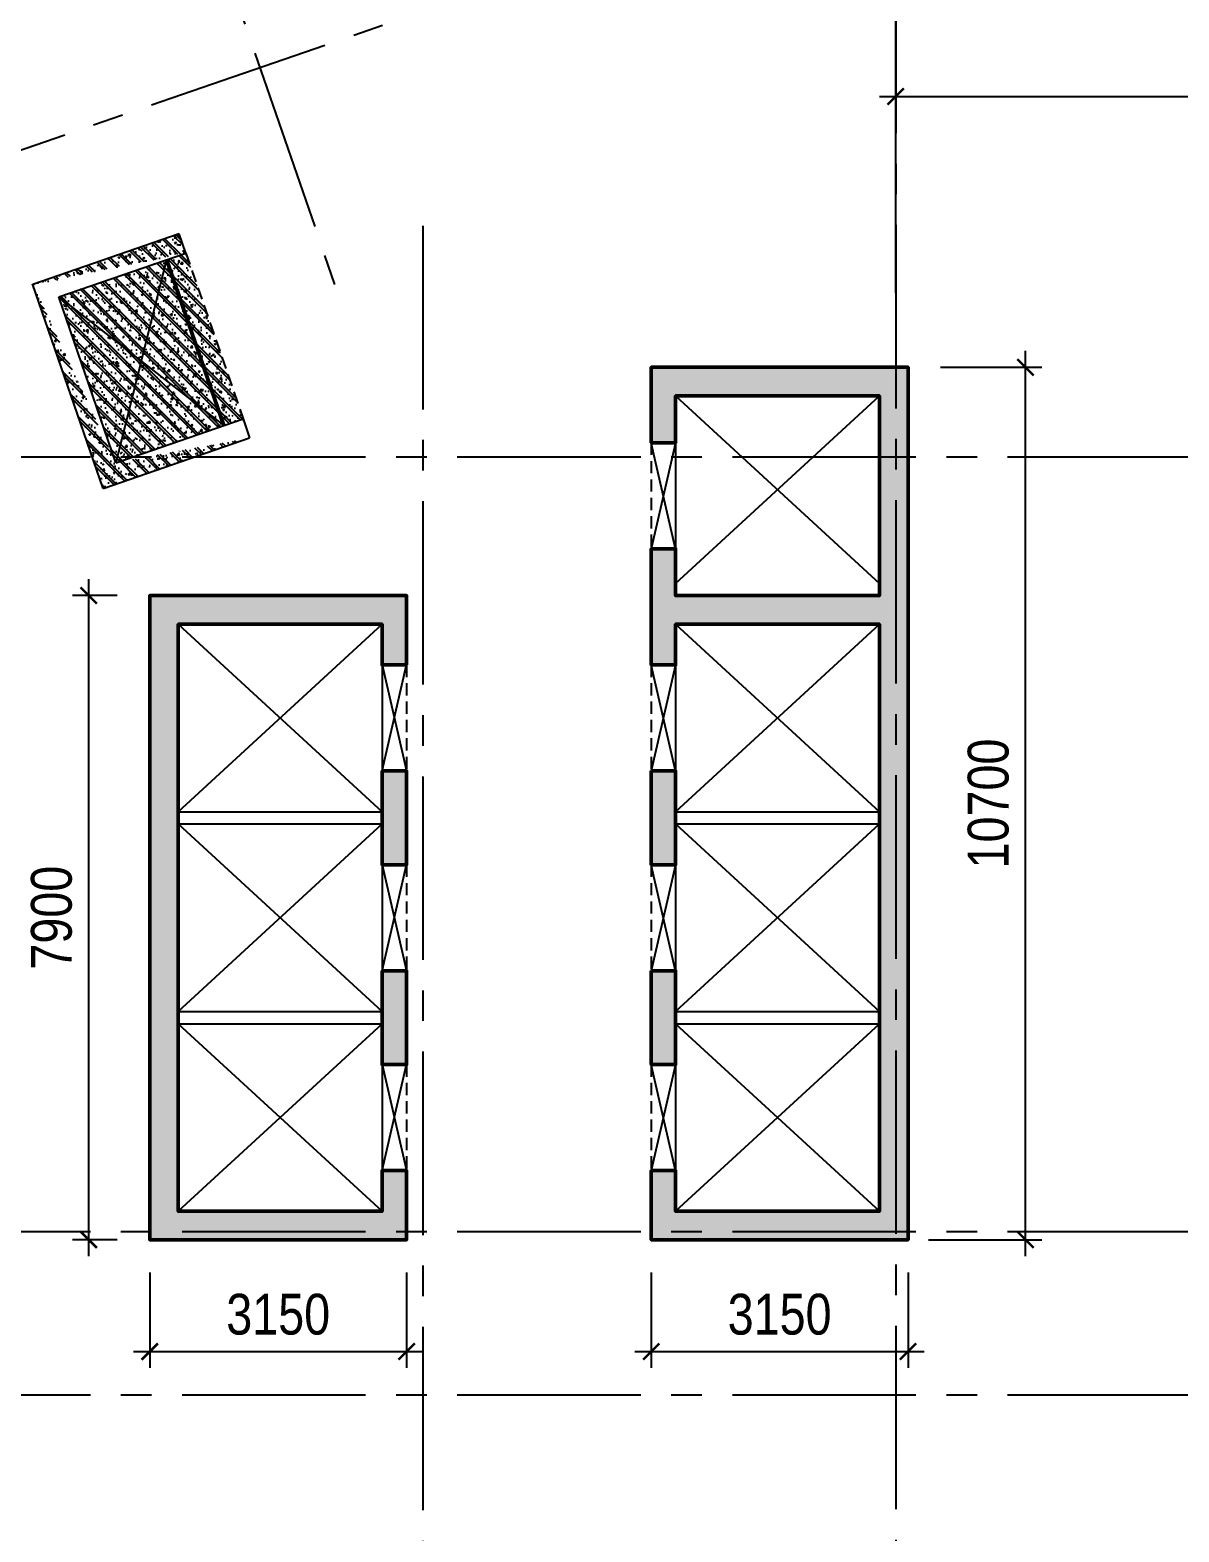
# Model space of a CAD drawing. Header units: millimetres. Extents: x -1534340 to 1713810, y -1348191 to 1114081.
# Drawn here: x 935587 to 949679, y -494294 to -475876 of the extents above; entities that cross this region are included whole.
import ezdxf
from ezdxf.xclip import XClip

# ---------------------------------------------------------------- set-up
doc = ezdxf.new("R2010")
doc.units = ezdxf.units.MM
doc.header["$LTSCALE"] = 100
doc.header["$XCLIPFRAME"] = 0
doc.header["$PDMODE"] = 32
doc.header["$PDSIZE"] = 2.5
doc.linetypes.add('CENTER2', pattern=[1.125, 0.75, -0.125, 0.125, -0.125])
doc.linetypes.add('DASHED', pattern=[4.5, 3, -1.5])
for name, color, linetype in [('ccu11-Khuat', 9, 'DASHED'), ('ccu11-Thay', 7, 'Continuous'), ('ccu12-Manh', 8, 'Continuous'), ('ccu12-Truc', 13, 'CENTER2'), ('KC2-DIM', 251, 'Continuous'), ('KT-Dim', 8, 'Continuous'), ('KT-Hatch', 251, 'Continuous'), ('xref.asix of  podium$0$xref.asix of  podium$0$Xref_ST_MBDV Cot vach 30.7.2022$0$KT-Net cot vach', 6, 'Continuous'), ('Xref_ST_MBDV Cot vach 30.7.2022$0$KT-Net cot vach', 6, 'Continuous'), ('Xref_ST_MBDV Cot vach 30.7.2022$0$Xref_ST_MBDV Cot vach 30.7.2022|Xref_ST_MBDV Cot vach 30.7.2022|Xref_ST_MBDV Cot vach 30.7.2022|Xref_ST_MBDV Cot vach 30.7.2022|A-WALL-PATT', 251, 'Continuous')]:
    doc.layers.add(name, color=color, linetype=linetype)
doc.layers.add('ST_MBDV Cot vach 220805$0$Xref_ST_MBDV Cot vach 30.7.2022$0$KT-Net cot vach', color=6, linetype='Continuous', lineweight=50)
doc.styles.add('Arial Narrow', font='ARIALN.TTF')
doc.dimstyles.new('ccu12-200', dxfattribs={"dimscale": 200, "dimtxt": 2.5, "dimasz": 1, "dimexe": 1, "dimexo": 2, "dimgap": 1, "dimtad": 1, "dimdec": 0, "dimrnd": 5, "dimdsep": 46, "dimtxsty": 'Arial Narrow', "dimblk": 'ARCHTICK', "dimcen": -1, "dimdle": 1, "dimclrd": 256, "dimclre": 256, "dimclrt": 3, "dimadec": 0, "dimazin": 2, "dimtfac": 0.1, "dimtdec": 0, "dimtmove": 0, "dimatfit": 1, "dimldrblk": 'ARCHTICK', "dimfxl": 1, "dimtvp": 0.833333, "dimtolj": 1, "dimtzin": 12, "dimarcsym": 0})

# ---------------------------------------------------------------- blocks, each defined once
blk = doc.blocks.new('Xref_ST_MBDV Cot vach 30.7.2022$0$Tuong Vay01-flat-1')
at = {"layer": 'Xref_ST_MBDV Cot vach 30.7.2022$0$Xref_ST_MBDV Cot vach 30.7.2022|Xref_ST_MBDV Cot vach 30.7.2022|Xref_ST_MBDV Cot vach 30.7.2022|Xref_ST_MBDV Cot vach 30.7.2022|A-WALL-PATT'}
h = blk.add_hatch(dxfattribs=at)
h.set_pattern_fill('ACET-2D-VATLIEU04', color=256, scale=50, pattern_type=2)
h.set_pattern_definition([(50, (-11139561.84, -1407213.45), (-225.902474, 189.5546825), [37.5, -412.5]), (355, (-11139561.84, -1407213.45), (32.127212, 367.215716), [30, -330]), (100.4514, (-11139531.95, -1407216.06), (-341.231527, -62.944187), [31.870095, -350.571056]), (46.1842, (-11139561.84, -1407113.45), (-319.180497, 306.252097), [56.25, -618.75]), (96.6356, (-11139517.37, -1407120.34), (-516.995922, -60.144022), [47.805144, -525.8565]), (351.1842, (-11139561.84, -1407113.45), (84.740774, 546.39543), [45, -495]), (21, (-11139511.84, -1407138.45), (-105.680822, 275.3079534), [37.5, -412.5]), (326, (-11139511.84, -1407138.45), (206.128805, 305.59852), [30, -330]), (71.4514, (-11139486.97, -1407155.22), (-328.963765, 110.380101), [31.870095, -350.571056]), (37.5, (-11139561.84, -1407213.45), (-78.1345294, 101.8269012), [0, -326, 0, -335, 0, -331.25]), (7.5, (-11139561.84, -1407213.45), (-23.2793464, 176.824191), [0, -191, 0, -318.5, 0, -126.25]), (327.5, (-11139673.34, -1407213.45), (71.9444175, 112.9301145), [0, -125, 0, -390, 0, -517.5000003]), (317.5, (-11139723.34, -1407213.45), (158.0205496, 172.449169), [0, -162.5, 0, -259, 0, -367.5]), (45, (-11139561.84, -1407213.45), (-150.260191, 150.260191), []), (45, (-11139561.84, -1407152.2), (-150.260191, 150.260191), [])])
h.paths.add_polyline_path([(-82665, -118500), (-81837, -121132), (-80903, -123728), (-79863, -126284), (-78720, -128795), (-77475, -131258), (-76131, -133667), (-74689, -136020), (-73153, -138312), (-71525, -140539), (-69807, -142699), (-68002, -144786), (-66114, -146798), (-64145, -148731), (-62100, -150582), (-59980, -152349), (-57790, -154027), (-55533, -155614), (-53213, -157109), (-50835, -158507), (-48401, -159807), (-45916, -161007), (-43385, -162104), (-40811, -163097), (-38198, -163985), (-35551, -164765), (-32875, -165436), (-30174, -165998), (-27451, -166448), (-24702, -166789), (-4397, -168938), (36420, -167648), (41836, -160719), (12445, -24368), (8473, -9249), (-4719, -5521), (-10557, -9947), (-34021, -27848), (-39777, -32009), (-41249, -35294), (-45787, -38574), (-49368, -38942), (-57644, -44924), (-59845, -46601), (-61969, -48362), (-64020, -50208), (-65993, -52137), (-67887, -54144), (-69696, -56226), (-71420, -58381), (-73054, -60604), (-74596, -62892), (-76043, -65242), (-77394, -67648), (-78645, -70107), (-79794, -72615), (-80841, -75168), (-81782, -77762), (-82617, -80392), (-83343, -83054), (-83961, -85743), (-84468, -88455), (-84865, -91186), (-85149, -93930), (-85321, -96684), (-85381, -99530), (-85329, -102201), (-85163, -104955), (-84886, -107701), (-84496, -110432), (-83996, -113146), (-83385, -115836)], flags=16)
h.paths.add_polyline_path([(-83625, -118781), (-82785, -121452), (-81837, -124086), (-80781, -126680), (-79621, -129228), (-78358, -131727), (-76994, -134172), (-75531, -136560), (-73973, -138886), (-72320, -141146), (-70577, -143337), (-68746, -145455), (-66829, -147497), (-64832, -149459), (-62755, -151337), (-60604, -153130), (-58382, -154833), (-56092, -156444), (-53738, -157960), (-51324, -159379), (-48854, -160699), (-46333, -161916), (-43764, -163030), (-41151, -164038), (-38500, -164938), (-35814, -165730), (-33098, -166411), (-30357, -166981), (-27595, -167438), (-24816, -167783), (-4434, -169940), (36920, -168633), (42913, -160966), (13418, -24135), (9295, -8442), (-4926, -4424), (-11163, -9151), (-34617, -27045), (-40580, -31355), (-42052, -34640), (-46156, -37607), (-49737, -37975), (-58240, -44121), (-60467, -45819), (-62623, -47605), (-64704, -49479), (-66707, -51435), (-68628, -53472), (-70465, -55586), (-72214, -57772), (-73872, -60029), (-75437, -62350), (-76905, -64734), (-78276, -67176), (-79545, -69672), (-80712, -72217), (-81774, -74808), (-82729, -77440), (-83576, -80109), (-84314, -82810), (-84940, -85539), (-85455, -88291), (-85857, -91062), (-86146, -93847), (-86321, -96642), (-86382, -99529), (-86328, -102241), (-86160, -105036), (-85879, -107821), (-85484, -110593), (-84976, -113347), (-84356, -116078)])
blk = doc.blocks.new('LOI-KD-PN')
at = {"layer": 'xref.asix of  podium$0$xref.asix of  podium$0$Xref_ST_MBDV Cot vach 30.7.2022$0$KT-Net cot vach'}
h = blk.add_hatch(dxfattribs=at)
h.set_pattern_fill('1BETONG2-BOP', color=250, scale=30, style=0, pattern_type=2)
h.set_pattern_definition([(50, (116462.5, -202415.6), (215.17805, -18.82564), [22.5, -247.5]), (355, (116462.5, -202415.6), (-41.6254, 225.65764), [18, -198]), (100.4514, (116480.44, -202417.17), (173.55281, 206.83186), [19.12206, -210.34263]), (46.1842, (116462.5, -202355.6), (320.1723, -49.6557), [33.75, -371.25]), (96.6356, (116489.2, -202359.74), (280.3988, 292.23536), [28.6831, -315.5139]), (351.1842, (116462.5, -202355.6), (280.3986, 292.2356), [27, -297]), (21, (116492.5, -202370.6), (179.07212, -120.78567), [22.5, -247.5]), (226, (116492.5, -202370.6), (201.56464, -109.66194), [18, -198]), (71.4514, (116507.43, -202380.66), (252.06679, 96.75915), [19.12206, -210.34263]), (67.5, (116462.505, -202415.6), (-46.774855, 88.312339), [0, -195.6, 0, -201, 0, -198.75]), (4.5, (116462.5, -202415.6), (85.005277, 114.030957), [0, -114.6, 0, -191.1, 0, -75.75]), (327.5, (116395.605, -202415.6), (160.14673, -6.766462), [0, -75, 0, -234, 0, -310.5]), (317.5, (116365.6, -202415.6), (174.95585, 30.031495), [0, -97.5, 0, -155.4, 0, -220.5]), (315, (116462.5, -202415.6), (90.156115, 90.156115), []), (315, (116462.5, -202378.85), (90.156115, 90.156115), [])])
edge = h.paths.add_edge_path()
edge.add_line((361, 4437), (-1435, 3817))
edge.add_line((442, 4201), (-1117, 3663))
edge.add_line((-570, 1312), (-1437, 3822))
edge.add_line((-416, 1630), (-1117, 3663))
edge.add_line((-570, 1312), (1225, 1933))
edge.add_line((-416, 1630), (1144, 2169))
edge.add_line((1144, 2169), (1225, 1933))
edge.add_line((442, 4201), (361, 4437))
at = {"layer": 'Xref_ST_MBDV Cot vach 30.7.2022$0$KT-Net cot vach'}
h = blk.add_hatch(dxfattribs=at)
h.set_pattern_fill('1BETONG2-BOP', color=250, scale=30, style=0, pattern_type=2)
h.set_pattern_definition([(50, (116462.5, -202415.6), (215.17805, -18.82564), [22.5, -247.5]), (355, (116462.5, -202415.6), (-41.6254, 225.65764), [18, -198]), (100.4514, (116480.44, -202417.17), (173.55281, 206.83186), [19.12206, -210.34263]), (46.1842, (116462.5, -202355.6), (320.1723, -49.6557), [33.75, -371.25]), (96.6356, (116489.2, -202359.74), (280.3988, 292.23536), [28.6831, -315.5139]), (351.1842, (116462.5, -202355.6), (280.3986, 292.2356), [27, -297]), (21, (116492.5, -202370.6), (179.07212, -120.78567), [22.5, -247.5]), (226, (116492.5, -202370.6), (201.56464, -109.66194), [18, -198]), (71.4514, (116507.43, -202380.66), (252.06679, 96.75915), [19.12206, -210.34263]), (67.5, (116462.505, -202415.6), (-46.774855, 88.312339), [0, -195.6, 0, -201, 0, -198.75]), (4.5, (116462.5, -202415.6), (85.005277, 114.030957), [0, -114.6, 0, -191.1, 0, -75.75]), (327.5, (116395.605, -202415.6), (160.14673, -6.766462), [0, -75, 0, -234, 0, -310.5]), (317.5, (116365.6, -202415.6), (174.95585, 30.031495), [0, -97.5, 0, -155.4, 0, -220.5]), (315, (116462.5, -202415.6), (90.156115, 90.156115), []), (315, (116462.5, -202378.85), (90.156115, 90.156115), [])])
edge = h.paths.add_edge_path()
edge.add_line((361, 4437), (-1435, 3817))
edge.add_line((442, 4201), (-1117, 3663))
edge.add_line((-570, 1312), (-1437, 3822))
edge.add_line((-416, 1630), (-1117, 3663))
edge.add_line((-570, 1312), (1225, 1933))
edge.add_line((-416, 1630), (1144, 2169))
edge.add_line((1144, 2169), (1225, 1933))
edge.add_line((442, 4201), (361, 4437))
at = {"layer": 'ccu11-Khuat', "color": 6, "ltscale": 0.5, "elevation": 0}
blk.add_lwpolyline([(442, 4201), (1144, 2169)], dxfattribs=at)
at = {"layer": 'ccu12-Manh', "ltscale": 0.5, "elevation": 0}
for points in [[(206, 4120), (-416, 1630)], [(-1117, 3663), (908, 2087)]]:
    blk.add_lwpolyline(points, dxfattribs=at)
at = {"layer": 'ST_MBDV Cot vach 220805$0$Xref_ST_MBDV Cot vach 30.7.2022$0$KT-Net cot vach', "color": 6, "elevation": 0}
blk.add_lwpolyline([(206, 4120), (908, 2087)], dxfattribs=at)
at = {"layer": 'xref.asix of  podium$0$xref.asix of  podium$0$Xref_ST_MBDV Cot vach 30.7.2022$0$KT-Net cot vach'}
for p, q in [((361, 4437, 0), (-1435, 3817, 0)), ((442, 4201, 0), (361, 4437, 0)), ((-1117, 3663, 0), (442, 4201, 0)), ((-570, 1312, 0), (-1437, 3822, 0)), ((-416, 1630, 0), (-1117, 3663, 0)), ((-416, 1630, 0), (1144, 2169, 0)), ((1144, 2169, 0), (1225, 1933, 0)), ((-570, 1312, 0), (1225, 1933, 0))]:
    blk.add_line(p, q, dxfattribs=at)
at = {"layer": 'Xref_ST_MBDV Cot vach 30.7.2022$0$KT-Net cot vach'}
for p, q in [((361, 4437, 0), (-1435, 3817, 0)), ((442, 4201, 0), (361, 4437, 0)), ((442, 4201, 0), (361, 4437, 0)), ((-1117, 3663, 0), (442, 4201, 0)), ((-570, 1312, 0), (-1437, 3822, 0)), ((-416, 1630, 0), (-1117, 3663, 0)), ((-416, 1630, 0), (1144, 2169, 0)), ((1144, 2169, 0), (1225, 1933, 0)), ((1144, 2169, 0), (1225, 1933, 0)), ((-570, 1312, 0), (1225, 1933, 0))]:
    blk.add_line(p, q, dxfattribs=at)
blk = doc.blocks.new('_ARCHTICK')
at = {"color": 0, "linetype": 'ByBlock', "const_width": 0.15}
blk.add_lwpolyline([(-0.5, -0.5), (0.5, 0.5)], dxfattribs=at)
blk = doc.blocks.new('*D1126')
at = {"layer": 'Defpoints', "color": 0, "transparency": 16777216}
for p in [(390299, -68275), (381599, -71082, 0), (390299, -71118, 0)]:
    blk.add_point(p, dxfattribs=at)
at = {"layer": 'KT-Dim', "lineweight": -2, "transparency": 16777216}
for p, q in [((381599, -70682), (381599, -68075)), ((390299, -70718), (390299, -68075)), ((381399, -68275), (390499, -68275))]:
    blk.add_line(p, q, dxfattribs=at)
at = {"layer": 'KT-Dim', "lineweight": -2, "transparency": 16777216, "xscale": 200, "yscale": 200, "zscale": 200, "rotation": 180}
blk.add_blockref('_ARCHTICK', (381599, -68275), dxfattribs=at)
at = {"layer": 'KT-Dim', "lineweight": -2, "transparency": 16777216, "xscale": 200, "yscale": 200, "zscale": 200}
blk.add_blockref('_ARCHTICK', (390299, -68275), dxfattribs=at)
at = {"layer": 'KT-Dim', "color": 3, "transparency": 16777216, "insert": (385949, -67819), "char_height": 500, "attachment_point": 5, "style": 'Arial Narrow'}
blk.add_mtext('\\A1;8700', dxfattribs=at)
blk = doc.blocks.new('*D1130')
at = {"layer": 'Defpoints', "color": 0, "transparency": 16777216}
for p in [(409199, -66675), (381599, -70845), (409199, -70845)]:
    blk.add_point(p, dxfattribs=at)
at = {"layer": 'KT-Dim', "lineweight": -2, "transparency": 16777216}
for p, q in [((381599, -70445), (381599, -66475)), ((409199, -70445), (409199, -66475)), ((381399, -66675), (409399, -66675))]:
    blk.add_line(p, q, dxfattribs=at)
at = {"layer": 'KT-Dim', "lineweight": -2, "transparency": 16777216, "xscale": 200, "yscale": 200, "zscale": 200, "rotation": 180}
blk.add_blockref('_ARCHTICK', (381599, -66675), dxfattribs=at)
at = {"layer": 'KT-Dim', "lineweight": -2, "transparency": 16777216, "xscale": 200, "yscale": 200, "zscale": 200}
blk.add_blockref('_ARCHTICK', (409199, -66675), dxfattribs=at)
at = {"layer": 'KT-Dim', "color": 3, "transparency": 16777216, "insert": (395399, -66219), "char_height": 500, "attachment_point": 5, "style": 'Arial Narrow'}
blk.add_mtext('\\A1;27600', dxfattribs=at)
blk = doc.blocks.new('LOI-B2-T1-PN')
at = {"layer": 'KT-Hatch'}
h = blk.add_hatch(dxfattribs=at)
h.set_pattern_fill('BTCT', color=256, scale=30)
h.set_pattern_definition([(50, (106559.85, -42147.03), (215.17805, -18.82564), [22.5, -247.5]), (355, (106559.85, -42147.03), (-41.6254, 225.6576), [18, -198]), (100.4514, (106577.79, -42148.6), (173.5528, 206.8319), [19.1221, -210.3426]), (46.1842, (106559.85, -42087.03), (320.1723, -49.6557), [33.75, -371.25]), (96.6356, (106586.54, -42091.17), (280.3988, 292.2354), [28.683, -315.514]), (351.1842, (106559.85, -42087.03), (280.3986, 292.2356), [27, -297]), (21, (106589.85, -42102.03), (179.0721, -120.78567), [22.5, -247.5]), (326, (106589.85, -42102.03), (72.9946, 217.545), [18, -198]), (71.4514, (106604.78, -42112.1), (252.0668, 96.75915), [19.1221, -210.3426]), (37.5, (106559.854, -42147.03), (3.64796, 99.86816), [0, -195.6, 0, -201, 0, -198.75]), (7.5, (106559.85, -42147.03), (78.92086, 118.32351), [0, -114.6, 0, -191.1, 0, -75.75]), (327.5, (106492.954, -42147.03), (160.14673, -6.76646), [0, -75, 0, -234, 0, -310.5]), (317.5, (106462.95, -42147.03), (174.95585, 30.0315), [0, -97.5, 0, -155.4, 0, -220.5]), (45, (106559.85, -42147.03), (-79.54951, 79.54951), []), (45, (106612.89, -42147.03), (-79.54951, 79.54951), [])])
h.paths.add_polyline_path([(69637, -22527), (69937, -22527), (69937, -21377), (69637, -21377)], flags=17)
h.paths.add_polyline_path([(69937, -18927), (69637, -18927), (69637, -20077), (69937, -20077)], flags=17)
h.paths.add_polyline_path([(69637, -17627), (69937, -17627), (69937, -17127), (72437, -17127), (72437, -24327), (69937, -24327), (69937, -23827), (69637, -23827), (69637, -24677), (72787, -24677), (72787, -13977), (69637, -13977), (69637, -14902), (69937, -14902), (69937, -14327), (72437, -14327), (72437, -16777), (69937, -16777), (69937, -16202), (69637, -16202)])
h.paths.add_polyline_path([(66337, -24327), (63837, -24327), (63837, -17127), (66337, -17127), (66337, -17627), (66637, -17627), (66637, -16777), (63487, -16777), (63487, -24677), (66637, -24677), (66637, -23827), (66337, -23827)])
h.paths.add_polyline_path([(66337, -22527), (66637, -22527), (66637, -21377), (66337, -21377)], flags=17)
h.paths.add_polyline_path([(66337, -20077), (66637, -20077), (66637, -18927), (66337, -18927)], flags=17)
at = {"ltscale": 0.5}
for points in [[(63837, -19427), (66337, -19427)], [(69937, -19427), (72437, -19427)], [(63837, -19577), (66337, -19577)], [(69937, -19577), (72437, -19577)], [(63837, -21877), (66337, -21877)], [(69937, -21877), (72437, -21877)], [(63837, -22027), (66337, -22027)], [(69937, -22027), (72437, -22027)]]:
    blk.add_lwpolyline(points, dxfattribs=at)
at = {"layer": 'ccu11-Khuat', "color": 6, "ltscale": 0.5}
for points in [[(69637, -14902), (69637, -16202)], [(66637, -17627), (66637, -18927)], [(69637, -17627), (69637, -18927)], [(66637, -20077), (66637, -21377)], [(69637, -20077), (69637, -21377)], [(66637, -22527), (66637, -23827)], [(69637, -22527), (69637, -23827)]]:
    blk.add_lwpolyline(points, dxfattribs=at)
at = {"layer": 'ccu11-Thay', "color": 6, "ltscale": 0.5}
for points in [[(69937, -14902), (69937, -16202)], [(66337, -17627), (66337, -18927)], [(69937, -17627), (69937, -18927)], [(66337, -20077), (66337, -21377)], [(69937, -20077), (69937, -21377)], [(66337, -22527), (66337, -23827)], [(69937, -22527), (69937, -23827)]]:
    blk.add_lwpolyline(points, dxfattribs=at)
at = {"layer": 'ccu12-Manh', "ltscale": 0.5}
for points in [[(69937, -14327), (72437, -16627)], [(69937, -16627), (72437, -14327)], [(63837, -17127), (66337, -19427)], [(63837, -19427), (66337, -17127)], [(69937, -17127), (72437, -19427)], [(69937, -19427), (72437, -17127)], [(63837, -19577), (66337, -21877)], [(63837, -21877), (66337, -19577)], [(69937, -19577), (72437, -21877)], [(69937, -21877), (72437, -19577)], [(63837, -22027), (66337, -24327)], [(63837, -24327), (66337, -22027)], [(69937, -22027), (72437, -24327)], [(69937, -24327), (72437, -22027)]]:
    blk.add_lwpolyline(points, dxfattribs=at)
at = {"layer": 'KC2-DIM', "ltscale": 0.5}
for points in [[(69937, -14902), (69637, -16202)], [(69937, -16202), (69637, -14902)], [(66337, -17627), (66637, -18927)], [(66337, -18927), (66637, -17627)], [(69937, -17627), (69637, -18927)], [(69937, -18927), (69637, -17627)], [(66337, -20077), (66637, -21377)], [(66337, -21377), (66637, -20077)], [(69937, -20077), (69637, -21377)], [(69937, -21377), (69637, -20077)], [(66337, -22527), (66637, -23827)], [(66337, -23827), (66637, -22527)], [(69937, -22527), (69637, -23827)], [(69937, -23827), (69637, -22527)]]:
    blk.add_lwpolyline(points, dxfattribs=at)
at = {"layer": 'ST_MBDV Cot vach 220805$0$Xref_ST_MBDV Cot vach 30.7.2022$0$KT-Net cot vach'}
for points in [[(69637, -14902), (69637, -13977), (72787, -13977), (72787, -24677), (69637, -24677), (69637, -23827), (69937, -23827), (69937, -24327), (72437, -24327), (72437, -17127), (69937, -17127), (69937, -17627), (69637, -17627), (69637, -16202), (69937, -16202), (69937, -16777), (72437, -16777), (72437, -14327), (69937, -14327), (69937, -14902)], [(66637, -17627), (66637, -16777), (63487, -16777), (63487, -24677), (66637, -24677), (66637, -23827), (66337, -23827), (66337, -24327), (63837, -24327), (63837, -17127), (66337, -17127), (66337, -17627)], [(69637, -18927), (69937, -18927), (69937, -20077), (69637, -20077)], [(69637, -21377), (69937, -21377), (69937, -22527), (69637, -22527)]]:
    blk.add_lwpolyline(points, close=True, dxfattribs=at)
at = {"layer": 'ST_MBDV Cot vach 220805$0$Xref_ST_MBDV Cot vach 30.7.2022$0$KT-Net cot vach', "color": 6}
for points in [[(66337, -18927), (66637, -18927), (66637, -20077), (66337, -20077)], [(66337, -21377), (66637, -21377), (66637, -22527), (66337, -22527)]]:
    blk.add_lwpolyline(points, close=True, dxfattribs=at)
blk = doc.blocks.new('*D1089')
at = {"layer": 'Defpoints', "color": 0, "ltscale": 0.5, "transparency": 16777216}
for p in [(943206, -490711), (946356, -490711), (946356, -492082)]:
    blk.add_point(p, dxfattribs=at)
at = {"layer": 'KC2-DIM', "lineweight": -2, "ltscale": 0.5, "transparency": 16777216}
for p, q in [((943206, -491111), (943206, -492282)), ((946356, -491111), (946356, -492282)), ((943006, -492082), (946556, -492082))]:
    blk.add_line(p, q, dxfattribs=at)
at = {"layer": 'KC2-DIM', "lineweight": -2, "ltscale": 0.5, "transparency": 16777216, "xscale": 200, "yscale": 200, "zscale": 200, "rotation": 180}
blk.add_blockref('_ARCHTICK', (943206, -492082), dxfattribs=at)
at = {"layer": 'KC2-DIM', "lineweight": -2, "ltscale": 0.5, "transparency": 16777216, "xscale": 200, "yscale": 200, "zscale": 200}
blk.add_blockref('_ARCHTICK', (946356, -492082), dxfattribs=at)
at = {"layer": 'KC2-DIM', "color": 3, "ltscale": 0.5, "transparency": 16777216, "insert": (944781, -491627), "char_height": 500, "attachment_point": 5, "style": 'Arial Narrow', "bg_fill": 3, "box_fill_scale": 1.1, "bg_fill_color": 256, "bg_fill_true_color": 13158600, "bg_fill_transparency": 0}
blk.add_mtext('\\A1;3150', dxfattribs=at)
blk = doc.blocks.new('*D1090')
at = {"layer": 'Defpoints', "color": 0, "ltscale": 0.5, "transparency": 16777216}
for p in [(937056, -490711), (940206, -490711), (940206, -492082)]:
    blk.add_point(p, dxfattribs=at)
at = {"layer": 'KC2-DIM', "lineweight": -2, "ltscale": 0.5, "transparency": 16777216}
for p, q in [((937056, -491111), (937056, -492282)), ((940206, -491111), (940206, -492282)), ((936856, -492082), (940406, -492082))]:
    blk.add_line(p, q, dxfattribs=at)
at = {"layer": 'KC2-DIM', "lineweight": -2, "ltscale": 0.5, "transparency": 16777216, "xscale": 200, "yscale": 200, "zscale": 200, "rotation": 180}
blk.add_blockref('_ARCHTICK', (937056, -492082), dxfattribs=at)
at = {"layer": 'KC2-DIM', "lineweight": -2, "ltscale": 0.5, "transparency": 16777216, "xscale": 200, "yscale": 200, "zscale": 200}
blk.add_blockref('_ARCHTICK', (940206, -492082), dxfattribs=at)
at = {"layer": 'KC2-DIM', "color": 3, "ltscale": 0.5, "transparency": 16777216, "insert": (938631, -491627), "char_height": 500, "attachment_point": 5, "style": 'Arial Narrow', "bg_fill": 3, "box_fill_scale": 1.1, "bg_fill_color": 256, "bg_fill_true_color": 13158600, "bg_fill_transparency": 0}
blk.add_mtext('\\A1;3150', dxfattribs=at)
blk = doc.blocks.new('*D1091')
at = {"layer": 'Defpoints', "color": 0, "ltscale": 0.5, "transparency": 16777216}
for p in [(946356, -480011), (947797, -480011), (946206, -490711)]:
    blk.add_point(p, dxfattribs=at)
at = {"layer": 'KC2-DIM', "lineweight": -2, "ltscale": 0.5, "transparency": 16777216}
for p, q in [((947797, -490911), (947797, -479811)), ((946756, -480011), (947997, -480011)), ((946606, -490711), (947997, -490711))]:
    blk.add_line(p, q, dxfattribs=at)
at = {"layer": 'KC2-DIM', "lineweight": -2, "ltscale": 0.5, "transparency": 16777216, "xscale": 200, "yscale": 200, "zscale": 200}
for p, rotation in [((947797, -480011), 90), ((947797, -490711), 270)]:
    blk.add_blockref('_ARCHTICK', p, dxfattribs=dict(at, rotation=rotation))
at = {"layer": 'KC2-DIM', "color": 3, "ltscale": 0.5, "transparency": 16777216, "insert": (947342, -485361), "char_height": 500, "attachment_point": 5, "rotation": 90, "style": 'Arial Narrow', "bg_fill": 3, "box_fill_scale": 1.1, "bg_fill_color": 256, "bg_fill_true_color": 13158600, "bg_fill_transparency": 0}
blk.add_mtext('\\A1;10700', dxfattribs=at)
blk = doc.blocks.new('*D1092')
at = {"layer": 'Defpoints', "color": 0, "ltscale": 0.5, "transparency": 16777216}
for p in [(936307, -482811), (937056, -482811), (937056, -490711)]:
    blk.add_point(p, dxfattribs=at)
at = {"layer": 'KC2-DIM', "lineweight": -2, "ltscale": 0.5, "transparency": 16777216}
for p, q in [((936307, -490911), (936307, -482611)), ((936656, -482811), (936107, -482811)), ((936656, -490711), (936107, -490711))]:
    blk.add_line(p, q, dxfattribs=at)
at = {"layer": 'KC2-DIM', "lineweight": -2, "ltscale": 0.5, "transparency": 16777216, "xscale": 200, "yscale": 200, "zscale": 200}
for p, rotation in [((936307, -482811), 90), ((936307, -490711), 270)]:
    blk.add_blockref('_ARCHTICK', p, dxfattribs=dict(at, rotation=rotation))
at = {"layer": 'KC2-DIM', "color": 3, "ltscale": 0.5, "transparency": 16777216, "insert": (935852, -486761), "char_height": 500, "attachment_point": 5, "rotation": 90, "style": 'Arial Narrow', "bg_fill": 3, "box_fill_scale": 1.1, "bg_fill_color": 256, "bg_fill_true_color": 13158600, "bg_fill_transparency": 0}
blk.add_mtext('\\A1;7900', dxfattribs=at)
blk = doc.blocks.new('Grid-ST-flat-3')
at = {"layer": 'ccu12-Truc', "ltscale": 30}
for p, q in [((361622.2, -32650.9), (374729.9, -70616.8)), ((381599.4, -66474.8), (381599.4, -104409.6)), ((377787.3, -66547.8), (314639.5, -88349.4)), ((375799.4, -69862.9), (375799.4, -104409.6)), ((366096.2, -72696.3), (425824, -72696.3)), ((366096.2, -82196.3), (425824, -82196.3)), ((366096.2, -84196.3), (425824, -84196.3))]:
    blk.add_line(p, q, dxfattribs=at)
at = {"layer": 'KT-Dim'}
for base, p1, p2, picture, middle in [((409199.4, -66674.8), (381599.4, -70845.4), (409199.4, -70845.4), '*D1130', (395399.4, -66219.5)), ((390299.4, -68274.8, 0), (381599.4, -71082.4), (390299.4, -71118), '*D1126', (385949.4, -67819.5, 0))]:
    dim = blk.add_linear_dim(base=base, p1=p1, p2=p2, dimstyle='ccu12-200', dxfattribs=at)
    dim.commit()
    dim.dimension.update_dxf_attribs({"geometry": picture, "text_midpoint": middle})

msp = doc.modelspace()

# ---------------------------------------------------------------- block references
ref = msp.add_blockref('Xref_ST_MBDV Cot vach 30.7.2022$0$Tuong Vay01-flat-1', (942937.8, -339010.1))
XClip(ref).set_block_clipping_path([(-91541.6736345236, -190955.6682973447), (52438.3255017358, -76158.0499385341)])
for name, p in [('Grid-ST-flat-3', (564606.2, -408415.1)), ('LOI-B2-T1-PN', (873568.8, -466034.7)), ('LOI-B2-T1-PN', (873568.8, -466034.7))]:
    msp.add_blockref(name, p)
at = {"layer": 'KC2-DIM'}
msp.add_blockref('LOI-KD-PN', (937055.6, -482811.4), dxfattribs=at)

# ---------------------------------------------------------------- next in the draw order: dimensions: what is measured, and where the dimension line sits
at = {"layer": 'KC2-DIM', "ltscale": 0.5}
for base, p1, p2, picture, middle in [((940205.6, -492081.8), (937055.6, -490711.4), (940205.6, -490711.4), '*D1090', (938630.6, -491626.6)), ((946355.6, -492081.8), (943205.6, -490711.4), (946355.6, -490711.4), '*D1089', (944780.6, -491626.6))]:
    dim = msp.add_linear_dim(base=base, p1=p1, p2=p2, dimstyle='ccu12-200', override={"dimfxl": 150, "dimtfill": 1}, dxfattribs=at)
    dim.commit()
    dim.dimension.update_dxf_attribs({"geometry": picture, "text_midpoint": middle})

# ---------------------------------------------------------------- next in the draw order: dimensions: what is measured, and where the dimension line sits
for base, p1, p2, picture, middle in [((947797.2, -480011.4), (946205.6, -490711.4), (946355.6, -480011.4), '*D1091', (947341.9, -485361.4)), ((936306.9, -482811.4), (937055.6, -490711.4), (937055.6, -482811.4), '*D1092', (935851.6, -486761.4))]:
    dim = msp.add_linear_dim(base=base, p1=p1, p2=p2, angle=90, dimstyle='ccu12-200', override={"dimfxl": 150, "dimtfill": 1}, dxfattribs=at)
    dim.commit()
    dim.dimension.update_dxf_attribs({"geometry": picture, "text_midpoint": middle})

doc.saveas('drawing.dxf')
